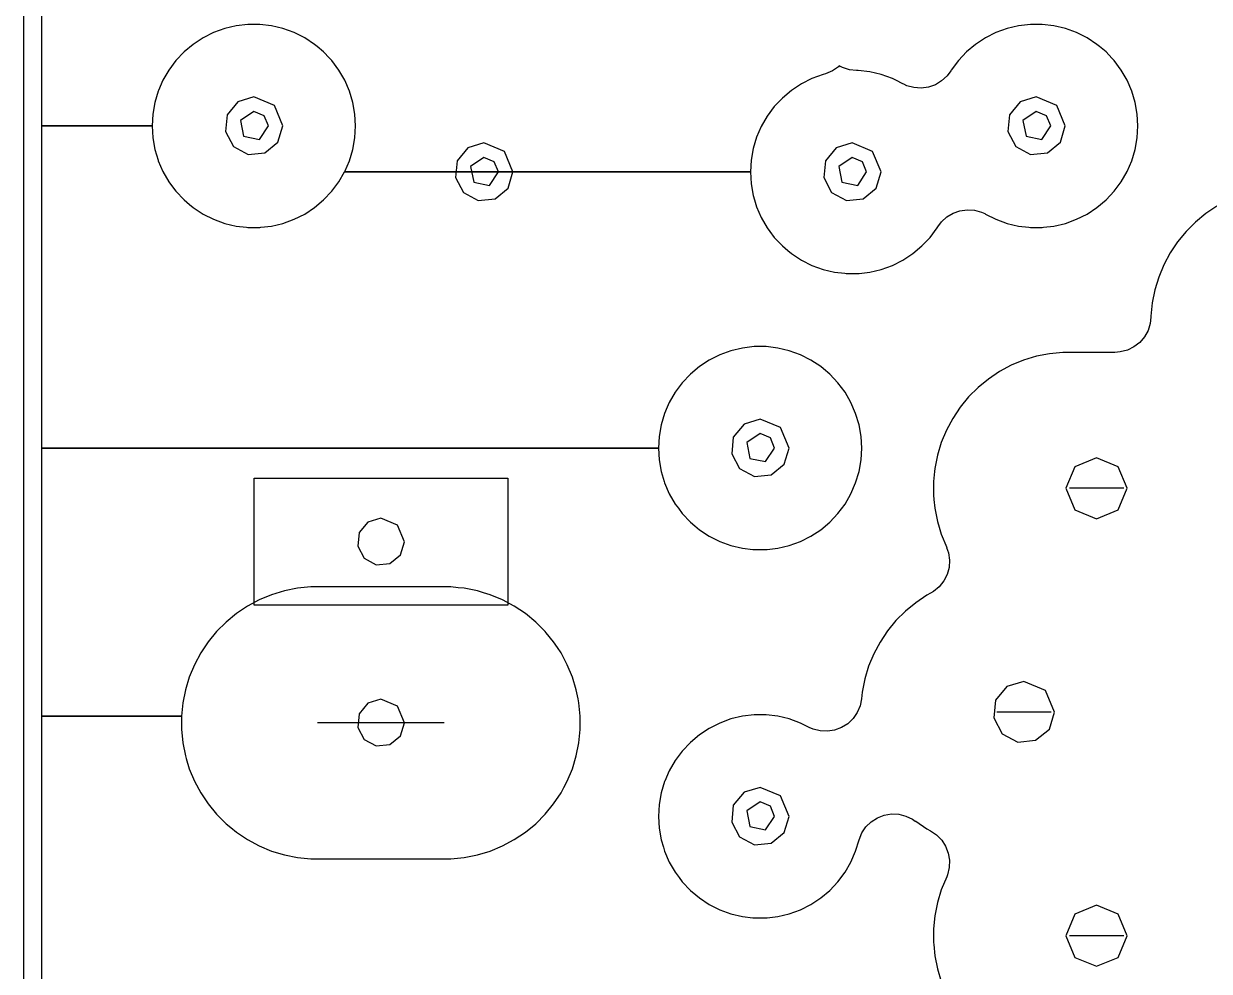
# Model space of a CAD drawing. Extents: x 0 to 215, y -1 to 279.
# Drawn here: x 107.7 to 140.42, y 75.8 to 101.95 of the extents above; entities that cross this region are included whole.
import ezdxf

# ---------------------------------------------------------------- set-up
doc = ezdxf.new("R2010")
doc.units = 0

msp = doc.modelspace()

# ---------------------------------------------------------------- linework, layer by layer
at = {"layer": 'Layer 1'}
for p, q in [((107.7042, 38.166), (107.7042, 128.336)), ((108.2047, 99.126), (108.2047, 111.5874)), ((113.2496, 101.8134), (112.9431, 101.7018)), ((113.5671, 101.8886), (113.2496, 101.8134)), ((113.8911, 101.9265), (113.5671, 101.8886)), ((114.2173, 101.9265), (113.8911, 101.9265)), ((113.8911, 101.9265), (113.8911, 101.9265)), ((114.5413, 101.8886), (114.2173, 101.9265)), ((114.2173, 101.9265), (114.2173, 101.9265)), ((114.8588, 101.8134), (114.5413, 101.8886)), ((115.1653, 101.7018), (114.8588, 101.8134)), ((134.8396, 101.8134), (134.5331, 101.7018)), ((135.1571, 101.8886), (134.8396, 101.8134)), ((135.4811, 101.9265), (135.1571, 101.8886)), ((135.8073, 101.9265), (135.4811, 101.9265)), ((135.4811, 101.9265), (135.4811, 101.9265)), ((136.1313, 101.8886), (135.8073, 101.9265)), ((135.8073, 101.9265), (135.8073, 101.9265)), ((136.4488, 101.8134), (136.1313, 101.8886)), ((136.7553, 101.7018), (136.4488, 101.8134)), ((112.6516, 101.5554), (112.379, 101.3762)), ((112.9431, 101.7018), (112.6516, 101.5554)), ((112.9431, 101.7018), (112.9431, 101.7018)), ((115.4568, 101.5554), (115.1653, 101.7018)), ((115.1653, 101.7018), (115.1653, 101.7018)), ((115.7294, 101.3762), (115.4568, 101.5554)), ((115.4568, 101.5554), (115.4568, 101.5554)), ((134.2416, 101.5554), (133.969, 101.3762)), ((134.5331, 101.7018), (134.2416, 101.5554)), ((134.5331, 101.7018), (134.5331, 101.7018)), ((137.0468, 101.5554), (136.7553, 101.7018)), ((136.7553, 101.7018), (136.7553, 101.7018)), ((137.3194, 101.3762), (137.0468, 101.5554)), ((137.0468, 101.5554), (137.0468, 101.5554)), ((112.1291, 101.1665), (111.9053, 100.9292)), ((112.379, 101.3762), (112.1291, 101.1665)), ((112.1291, 101.1665), (112.1291, 101.1665)), ((112.379, 101.3762), (112.379, 101.3762)), ((115.8028, 101.3146), (115.7294, 101.3762)), ((115.9793, 101.1665), (115.8028, 101.3146)), ((116.1394, 100.9968), (115.9793, 101.1665)), ((115.9793, 101.1665), (115.9793, 101.1665)), ((133.7191, 101.1665), (133.4953, 100.9292)), ((133.969, 101.3762), (133.7191, 101.1665)), ((133.7191, 101.1665), (133.7191, 101.1665)), ((133.969, 101.3762), (133.969, 101.3762)), ((137.3928, 101.3146), (137.3194, 101.3762)), ((137.5693, 101.1665), (137.3928, 101.3146)), ((137.7294, 100.9968), (137.5693, 101.1665)), ((137.5693, 101.1665), (137.5693, 101.1665)), ((111.9053, 100.9292), (111.7105, 100.6675)), ((111.9053, 100.9292), (111.9053, 100.9292)), ((116.2031, 100.9292), (116.1394, 100.9968)), ((116.3979, 100.6675), (116.2031, 100.9292)), ((116.2031, 100.9292), (116.2031, 100.9292)), ((130.2091, 100.7846), (130.1843, 100.7585)), ((130.2941, 100.7375), (130.2091, 100.7846)), ((133.4953, 100.9292), (133.3005, 100.6675)), ((133.4953, 100.9292), (133.4953, 100.9292)), ((137.7931, 100.9292), (137.7294, 100.9968)), ((137.9879, 100.6675), (137.7931, 100.9292)), ((137.7931, 100.9292), (137.7931, 100.9292)), ((111.7104, 100.6675), (111.5473, 100.385)), ((111.7105, 100.6675), (111.7104, 100.6675)), ((116.534, 100.4318), (116.3979, 100.6675)), ((116.3979, 100.6675), (116.3979, 100.6675)), ((129.7596, 100.5434), (129.4531, 100.4318)), ((129.7634, 100.5443), (129.7596, 100.5434)), ((129.764, 100.5444), (129.7634, 100.5443)), ((129.8327, 100.5633), (129.764, 100.5444)), ((130.0184, 100.643), (129.8327, 100.5633)), ((130.1843, 100.7585), (130.0184, 100.643)), ((130.4869, 100.677), (130.2941, 100.7375)), ((130.688, 100.6565), (130.4869, 100.677)), ((130.7273, 100.6565), (130.688, 100.6565)), ((131.0513, 100.6186), (130.7273, 100.6565)), ((130.7273, 100.6565), (130.7273, 100.6565)), ((131.3688, 100.5434), (131.0513, 100.6186)), ((131.6753, 100.4318), (131.3688, 100.5434)), ((133.1827, 100.5044), (133.0338, 100.3676)), ((133.2833, 100.644), (133.1827, 100.5044)), ((133.2845, 100.6432), (133.2833, 100.644)), ((133.3005, 100.6675), (133.2845, 100.6432)), ((138.124, 100.4318), (137.9879, 100.6675)), ((137.9879, 100.6675), (137.9879, 100.6675)), ((111.4271, 100.1062), (111.4181, 100.0854)), ((111.5473, 100.385), (111.4271, 100.1062)), ((111.5473, 100.385), (111.5473, 100.385)), ((111.5473, 100.385), (111.5473, 100.385)), ((116.5611, 100.385), (116.534, 100.4318)), ((116.6903, 100.0855), (116.5611, 100.385)), ((128.889, 100.1062), (128.6391, 99.8965)), ((129.1616, 100.2854), (128.889, 100.1062)), ((128.889, 100.1062), (128.889, 100.1062)), ((129.4531, 100.4318), (129.1616, 100.2854)), ((129.4531, 100.4318), (129.4531, 100.4318)), ((131.7685, 100.385), (131.6753, 100.4318)), ((131.6753, 100.4318), (131.6753, 100.4318)), ((131.9668, 100.2854), (131.7685, 100.385)), ((131.9874, 100.2751), (131.9668, 100.2854)), ((131.9668, 100.2854), (131.9668, 100.2854)), ((132.073, 100.237), (131.9874, 100.2751)), ((132.2678, 100.183), (132.073, 100.237)), ((132.4695, 100.1694), (132.2678, 100.183)), ((132.6698, 100.1966), (132.4695, 100.1694)), ((132.8605, 100.2636), (132.6698, 100.1966)), ((133.0338, 100.3676), (132.8605, 100.2636)), ((138.1511, 100.385), (138.124, 100.4318)), ((138.2803, 100.0855), (138.1511, 100.385)), ((111.4181, 100.0854), (111.3246, 99.7729)), ((113.609744, 99.791175), (113.315096, 99.432146)), ((114.0542, 99.925999), (113.609744, 99.791175)), ((114.619885, 99.691684), (114.0542, 99.925999)), ((114.0542, 99.925999), (114.0542, 99.925999)), ((116.7838, 99.7729), (116.6903, 100.0855)), ((128.6391, 99.8965), (128.4153, 99.6592)), ((128.6391, 99.8965), (128.6391, 99.8965)), ((135.199744, 99.791175), (134.905096, 99.432146)), ((135.6442, 99.925999), (135.199744, 99.791175)), ((136.209885, 99.691684), (135.6442, 99.925999)), ((135.6442, 99.925999), (135.6442, 99.925999)), ((138.3738, 99.7729), (138.2803, 100.0855)), ((111.2679, 99.4517), (111.249, 99.126)), ((111.3246, 99.7729), (111.2679, 99.4517)), ((111.2679, 99.4517), (111.2679, 99.4517)), ((114.0542, 99.525999), (113.684648, 99.279072)), ((114.337043, 99.408842), (114.0542, 99.525999)), ((114.0542, 99.525999), (114.0542, 99.525999)), ((114.8542, 99.125999), (114.619885, 99.691684)), ((116.8405, 99.4517), (116.7838, 99.7729)), ((116.8594, 99.126), (116.8405, 99.4517)), ((128.4153, 99.6592), (128.2205, 99.3975)), ((128.4153, 99.6592), (128.4153, 99.6592)), ((135.6442, 99.525999), (135.274648, 99.279072)), ((135.927043, 99.408842), (135.6442, 99.525999)), ((135.6442, 99.525999), (135.6442, 99.525999)), ((136.4442, 99.125999), (136.209885, 99.691684)), ((138.4305, 99.4517), (138.3738, 99.7729)), ((138.4494, 99.126), (138.4305, 99.4517)), ((108.2047, 90.236), (108.2047, 99.126)), ((108.2047, 99.126), (111.249, 99.126)), ((111.249, 99.126), (108.2047, 99.126)), ((111.249, 99.126), (111.2679, 98.8003)), ((113.315096, 99.432146), (113.269572, 98.969927)), ((113.684648, 99.279072), (113.771357, 98.843156)), ((114.207273, 98.756447), (114.4542, 99.125999)), ((114.4542, 99.125999), (114.337043, 99.408842)), ((114.719375, 98.681543), (114.8542, 99.125999)), ((116.8405, 98.8003), (116.8594, 99.126)), ((128.2204, 99.3975), (128.0573, 99.115)), ((128.2205, 99.3975), (128.2204, 99.3975)), ((134.905096, 99.432146), (134.859572, 98.969927)), ((135.274648, 99.279072), (135.361357, 98.843156)), ((135.797273, 98.756447), (136.0442, 99.125999)), ((136.0442, 99.125999), (135.927043, 99.408842)), ((136.309376, 98.681543), (136.4442, 99.125999)), ((138.4305, 98.8003), (138.4494, 99.126)), ((111.2679, 98.8003), (111.2679, 98.8003)), ((111.2679, 98.8003), (111.3246, 98.4791)), ((113.269572, 98.969927), (113.488514, 98.560314)), ((113.771357, 98.843156), (114.207273, 98.756447)), ((116.7838, 98.4791), (116.8405, 98.8003)), ((127.9281, 98.8154), (127.8346, 98.5029)), ((128.0573, 99.115), (127.9281, 98.8154)), ((134.859572, 98.969927), (135.078515, 98.560314)), ((135.361357, 98.843156), (135.797273, 98.756447)), ((138.3738, 98.4791), (138.4305, 98.8003)), ((111.3246, 98.4791), (111.4136, 98.1817)), ((113.488514, 98.560314), (113.898128, 98.341371)), ((114.360347, 98.386895), (114.719375, 98.681543)), ((116.6903, 98.1665), (116.7838, 98.4791)), ((119.959744, 98.521177), (119.665096, 98.162148)), ((120.4042, 98.656001), (119.959744, 98.521177)), ((120.969885, 98.421686), (120.4042, 98.656001)), ((120.4042, 98.656001), (120.4042, 98.656001)), ((127.8346, 98.5029), (127.7779, 98.1817)), ((130.119744, 98.521177), (129.825096, 98.162148)), ((130.5642, 98.656001), (130.119744, 98.521177)), ((131.129885, 98.421686), (130.5642, 98.656001)), ((130.5642, 98.656001), (130.5642, 98.656001)), ((135.078515, 98.560314), (135.488128, 98.341371)), ((135.950347, 98.386895), (136.309376, 98.681543)), ((138.2803, 98.1665), (138.3738, 98.4791)), ((111.4136, 98.1817), (111.4181, 98.1665)), ((111.4181, 98.1665), (111.5473, 97.867)), ((113.898128, 98.341371), (114.360347, 98.386895)), ((116.5611, 97.867), (116.6903, 98.1665)), ((119.665096, 98.162148), (119.619572, 97.699929)), ((120.4042, 98.256001), (120.034648, 98.009074)), ((120.687043, 98.138844), (120.4042, 98.256001)), ((120.4042, 98.256001), (120.4042, 98.256001)), ((121.2042, 97.856001), (120.969885, 98.421686)), ((127.7779, 98.1817), (127.759, 97.856)), ((127.7779, 98.1817), (127.7779, 98.1817)), ((129.825096, 98.162148), (129.779572, 97.699929)), ((130.5642, 98.256001), (130.194648, 98.009074)), ((130.847043, 98.138844), (130.5642, 98.256001)), ((130.5642, 98.256001), (130.5642, 98.256001)), ((131.3642, 97.856001), (131.129885, 98.421686)), ((135.488128, 98.341371), (135.950347, 98.386895)), ((138.1511, 97.867), (138.2803, 98.1665)), ((111.5473, 97.867), (111.5473, 97.867)), ((111.5473, 97.867), (111.5473, 97.867)), ((111.5473, 97.867), (111.7104, 97.5845)), ((116.3979, 97.5845), (116.5547, 97.856)), ((116.5547, 97.856), (116.5611, 97.867)), ((116.5547, 97.856), (127.759, 97.856)), ((127.759, 97.856), (116.5547, 97.856)), ((120.034648, 98.009074), (120.121357, 97.573158)), ((120.557273, 97.486449), (120.8042, 97.856001)), ((120.8042, 97.856001), (120.687043, 98.138844)), ((121.069376, 97.411545), (121.2042, 97.856001)), ((127.759, 97.856), (127.7779, 97.5303)), ((130.194648, 98.009074), (130.281357, 97.573158)), ((130.717273, 97.486449), (130.9642, 97.856001)), ((130.9642, 97.856001), (130.847043, 98.138844)), ((131.229376, 97.411545), (131.3642, 97.856001)), ((137.9879, 97.5845), (138.1511, 97.867)), ((111.7104, 97.5845), (111.7105, 97.5845)), ((111.7105, 97.5845), (111.7586, 97.5198)), ((111.7586, 97.5198), (111.9053, 97.3228)), ((116.2031, 97.3228), (116.3979, 97.5845)), ((119.619572, 97.699929), (119.838515, 97.290316)), ((120.121357, 97.573158), (120.557273, 97.486449)), ((127.7779, 97.5303), (127.7779, 97.5303)), ((127.7779, 97.5303), (127.8346, 97.2091)), ((129.779572, 97.699929), (129.998515, 97.290316)), ((130.281357, 97.573158), (130.717273, 97.486449)), ((137.7931, 97.3228), (137.9879, 97.5845)), ((111.9053, 97.3228), (111.9053, 97.3228)), ((111.9053, 97.3228), (111.9053, 97.3228)), ((111.9053, 97.3228), (112.1291, 97.0855)), ((115.9793, 97.0855), (116.2031, 97.3228)), ((119.838515, 97.290316), (120.248128, 97.071373)), ((120.710347, 97.116897), (121.069376, 97.411545)), ((127.8346, 97.2091), (127.8716, 97.0855)), ((129.998515, 97.290316), (130.408128, 97.071373)), ((130.870347, 97.116897), (131.229376, 97.411545)), ((137.5693, 97.0855), (137.7931, 97.3228)), ((112.1291, 97.0855), (112.1291, 97.0855)), ((112.1291, 97.0855), (112.2812, 96.958)), ((112.2812, 96.958), (112.379, 96.8758)), ((112.379, 96.8758), (112.6516, 96.6966)), ((115.4568, 96.6966), (115.7294, 96.8758)), ((115.7294, 96.8758), (115.9793, 97.0855)), ((120.248128, 97.071373), (120.710347, 97.116897)), ((127.8716, 97.0855), (127.9281, 96.8965)), ((127.9281, 96.8965), (128.0573, 96.597)), ((130.408128, 97.071373), (130.870347, 97.116897)), ((137.0468, 96.6966), (137.3194, 96.8758)), ((137.3194, 96.8758), (137.5693, 97.0855)), ((140.6291, 96.9128), (140.3227, 96.7081)), ((112.6516, 96.6966), (112.9431, 96.5502)), ((112.9431, 96.5502), (113.2496, 96.4386)), ((114.8588, 96.4386), (115.1653, 96.5502)), ((115.1653, 96.5502), (115.4568, 96.6966)), ((128.0573, 96.597), (128.0573, 96.597)), ((128.0573, 96.597), (128.0573, 96.597)), ((128.0573, 96.597), (128.2204, 96.3145)), ((133.0257, 96.4776), (133.1745, 96.6144)), ((133.1745, 96.6144), (133.3479, 96.7184)), ((133.3479, 96.7184), (133.5386, 96.7854)), ((133.5386, 96.7854), (133.7389, 96.8126)), ((133.7389, 96.8126), (133.9405, 96.799)), ((133.9405, 96.799), (134.1353, 96.745)), ((134.1353, 96.745), (134.221, 96.7069)), ((134.221, 96.7069), (134.2416, 96.6966)), ((134.2416, 96.6966), (134.2416, 96.6966)), ((134.2416, 96.6966), (134.5331, 96.5502)), ((134.5331, 96.5502), (134.8396, 96.4386)), ((136.4488, 96.4386), (136.7553, 96.5502)), ((136.7553, 96.5502), (137.0468, 96.6966)), ((140.3227, 96.7081), (140.0379, 96.4743)), ((140.3227, 96.7081), (140.3227, 96.7081)), ((113.2496, 96.4386), (113.5671, 96.3634)), ((113.5671, 96.3634), (113.8532, 96.3299)), ((113.8532, 96.3299), (113.8911, 96.3255)), ((113.8911, 96.3255), (113.8911, 96.3255)), ((113.8911, 96.3255), (114.2173, 96.3255)), ((114.2173, 96.3255), (114.2512, 96.3295)), ((114.2512, 96.3295), (114.5413, 96.3634)), ((114.5413, 96.3634), (114.8588, 96.4386)), ((128.2204, 96.3145), (128.2205, 96.3145)), ((128.2205, 96.3145), (128.2955, 96.2137)), ((128.2955, 96.2137), (128.4153, 96.0528)), ((132.7131, 96.0528), (132.9079, 96.3145)), ((132.9079, 96.3145), (132.908, 96.3145)), ((132.908, 96.3145), (132.9239, 96.3388)), ((132.9239, 96.3388), (132.9251, 96.338)), ((132.9251, 96.338), (133.0257, 96.4776)), ((134.8396, 96.4386), (135.1571, 96.3634)), ((135.1571, 96.3634), (135.4432, 96.3299)), ((135.4432, 96.3299), (135.4811, 96.3255)), ((135.4811, 96.3255), (135.4811, 96.3255)), ((135.4811, 96.3255), (135.8073, 96.3255)), ((135.8073, 96.3255), (135.8412, 96.3295)), ((135.8412, 96.3295), (136.1313, 96.3634)), ((136.1313, 96.3634), (136.4488, 96.4386)), ((139.7773, 96.2137), (139.5435, 95.9289)), ((140.0379, 96.4743), (139.7773, 96.2137)), ((128.4153, 96.0528), (128.4153, 96.0528)), ((128.4153, 96.0528), (128.4153, 96.0528)), ((128.4153, 96.0528), (128.6391, 95.8155)), ((132.4893, 95.8155), (132.7131, 96.0528)), ((139.5435, 95.9289), (139.3388, 95.6225)), ((139.5435, 95.9289), (139.5435, 95.9289)), ((128.6391, 95.8155), (128.6391, 95.8155)), ((128.6391, 95.8155), (128.7912, 95.688)), ((128.7912, 95.688), (128.889, 95.6058)), ((128.889, 95.6058), (129.1616, 95.4266)), ((131.9668, 95.4266), (132.2394, 95.6058)), ((132.2394, 95.6058), (132.4893, 95.8155)), ((139.3388, 95.6225), (139.1651, 95.2975)), ((129.1616, 95.4266), (129.4531, 95.2802)), ((129.4531, 95.2802), (129.7596, 95.1686)), ((131.3688, 95.1686), (131.6753, 95.2802)), ((131.6753, 95.2802), (131.9668, 95.4266)), ((139.1651, 95.2975), (139.0241, 94.957)), ((139.1651, 95.2975), (139.1651, 95.2975)), ((129.7596, 95.1686), (130.0771, 95.0934)), ((130.0771, 95.0934), (130.3632, 95.0599)), ((130.3632, 95.0599), (130.4011, 95.0555)), ((130.4011, 95.0555), (130.4011, 95.0555)), ((130.4011, 95.0555), (130.7273, 95.0555)), ((130.7273, 95.0555), (130.7612, 95.0595)), ((130.7612, 95.0595), (131.0513, 95.0934)), ((131.0513, 95.0934), (131.3688, 95.1686)), ((139.0241, 94.957), (138.9171, 94.6044)), ((139.0241, 94.957), (139.0241, 94.957)), ((138.9171, 94.6044), (138.8452, 94.243)), ((138.9171, 94.6044), (138.9171, 94.6044)), ((138.8452, 94.243), (138.8091, 93.8762)), ((138.7886, 93.6761), (138.7281, 93.4832)), ((138.8065, 93.8518), (138.7886, 93.6761)), ((138.8079, 93.8517), (138.8065, 93.8518)), ((138.8091, 93.8762), (138.8079, 93.8517)), ((138.63, 93.3065), (138.4984, 93.1531)), ((138.7281, 93.4832), (138.63, 93.3065)), ((127.2196, 92.9234), (126.9131, 92.8118)), ((127.5371, 92.9986), (127.2196, 92.9234)), ((127.8611, 93.0365), (127.5371, 92.9986)), ((128.1873, 93.0365), (127.8611, 93.0365)), ((127.8611, 93.0365), (127.8611, 93.0365)), ((128.5113, 92.9986), (128.1873, 93.0365)), ((128.1873, 93.0365), (128.1873, 93.0365)), ((128.8288, 92.9234), (128.5113, 92.9986)), ((129.1353, 92.8118), (128.8288, 92.9234)), ((138.1571, 92.9404), (137.9614, 92.8897)), ((138.3385, 93.0294), (138.1571, 92.9404)), ((138.4984, 93.1531), (138.3385, 93.0294)), ((126.6216, 92.6654), (126.349, 92.4862)), ((126.9131, 92.8118), (126.6216, 92.6654)), ((126.9131, 92.8118), (126.9131, 92.8118)), ((129.4268, 92.6654), (129.1353, 92.8118)), ((129.1353, 92.8118), (129.1353, 92.8118)), ((129.6994, 92.4862), (129.4268, 92.6654)), ((129.4268, 92.6654), (129.4268, 92.6654)), ((135.2946, 92.6632), (134.9541, 92.5222)), ((135.6472, 92.7702), (135.2946, 92.6632)), ((135.2946, 92.6632), (135.2946, 92.6632)), ((136.0086, 92.8421), (135.6472, 92.7702)), ((135.6472, 92.7702), (135.6472, 92.7702)), ((135.6472, 92.7702), (135.6472, 92.7702)), ((135.6472, 92.7702), (135.6472, 92.7702)), ((135.6472, 92.7702), (135.6472, 92.7702)), ((136.192, 92.8601), (136.0086, 92.8421)), ((136.3753, 92.8782), (136.192, 92.8601)), ((137.8101, 92.8782), (136.3753, 92.8782)), ((137.9614, 92.8897), (137.8101, 92.8782)), ((126.0991, 92.2765), (125.8753, 92.0392)), ((126.349, 92.4862), (126.0991, 92.2765)), ((126.0991, 92.2765), (126.0991, 92.2765)), ((126.349, 92.4862), (126.349, 92.4862)), ((129.7728, 92.4246), (129.6994, 92.4862)), ((129.9493, 92.2765), (129.7728, 92.4246)), ((130.1731, 92.0392), (129.9493, 92.2765)), ((129.9493, 92.2765), (129.9493, 92.2765)), ((134.6291, 92.3485), (134.3227, 92.1438)), ((134.9541, 92.5222), (134.6291, 92.3485)), ((134.9541, 92.5222), (134.9541, 92.5222)), ((125.8753, 92.0392), (125.6805, 91.7775)), ((125.8753, 92.0392), (125.8753, 92.0392)), ((130.3679, 91.7775), (130.1731, 92.0392)), ((130.1731, 92.0392), (130.1731, 92.0392)), ((134.3227, 92.1438), (134.0379, 91.91)), ((134.3227, 92.1438), (134.3227, 92.1438)), ((125.6804, 91.7775), (125.5173, 91.495)), ((125.6805, 91.7775), (125.6804, 91.7775)), ((130.5311, 91.495), (130.3679, 91.7775)), ((133.7773, 91.6494), (133.5435, 91.3646)), ((134.0379, 91.91), (133.7773, 91.6494)), ((125.4611, 91.3646), (125.3881, 91.1954)), ((125.5173, 91.495), (125.4611, 91.3646)), ((125.5173, 91.495), (125.5173, 91.495)), ((125.5173, 91.495), (125.5173, 91.495)), ((130.6603, 91.1955), (130.5311, 91.495)), ((133.5435, 91.3646), (133.3388, 91.0582)), ((133.5435, 91.3646), (133.5435, 91.3646)), ((125.3881, 91.1954), (125.2946, 90.8829)), ((128.024199, 91.036), (127.579743, 90.901176)), ((128.589884, 90.801685), (128.024199, 91.036)), ((128.024199, 91.036), (128.024199, 91.036)), ((130.7538, 90.8829), (130.6603, 91.1955)), ((133.3388, 91.0582), (133.1651, 90.7332)), ((125.2946, 90.8829), (125.2379, 90.5617)), ((127.579743, 90.901176), (127.285095, 90.542147)), ((128.024199, 90.636), (127.654647, 90.389073)), ((128.307042, 90.518843), (128.024199, 90.636)), ((128.024199, 90.636), (128.024199, 90.636)), ((128.824199, 90.236), (128.589884, 90.801685)), ((130.8105, 90.5617), (130.7538, 90.8829)), ((133.1651, 90.7332), (133.0241, 90.3927)), ((133.1651, 90.7332), (133.1651, 90.7332)), ((125.2379, 90.5617), (125.219, 90.236)), ((125.2379, 90.5617), (125.2379, 90.5617)), ((127.285095, 90.542147), (127.239571, 90.079928)), ((127.654647, 90.389073), (127.741356, 89.953157)), ((128.424199, 90.236), (128.307042, 90.518843)), ((130.8294, 90.236), (130.8105, 90.5617)), ((133.0241, 90.3927), (132.9171, 90.0401)), ((133.0241, 90.3927), (133.0241, 90.3927)), ((108.2047, 82.8403), (108.2047, 90.236)), ((108.2047, 90.236), (125.219, 90.236)), ((125.219, 90.236), (108.2047, 90.236)), ((125.219, 90.236), (125.2379, 89.9103)), ((127.239571, 90.079928), (127.458514, 89.670315)), ((128.177272, 89.866448), (128.424199, 90.236)), ((128.689375, 89.791544), (128.824199, 90.236)), ((130.8105, 89.9103), (130.8294, 90.236)), ((132.9171, 90.0401), (132.8452, 89.6787)), ((132.9171, 90.0401), (132.9171, 90.0401)), ((137.309599, 89.972701), (136.712094, 89.725206)), ((137.907104, 89.725206), (137.309599, 89.972701)), ((137.309599, 89.972701), (137.309599, 89.972701)), ((125.2379, 89.9103), (125.2379, 89.9103)), ((125.2379, 89.9103), (125.2946, 89.5891)), ((127.458514, 89.670315), (127.868127, 89.451372)), ((127.741356, 89.953157), (128.177272, 89.866448)), ((128.330346, 89.496896), (128.689375, 89.791544)), ((130.7538, 89.5891), (130.8105, 89.9103)), ((132.8452, 89.6787), (132.8364, 89.5891)), ((136.712094, 89.725206), (136.464599, 89.127701)), ((138.154599, 89.127701), (137.907104, 89.725206)), ((114.0592, 89.406), (121.0592, 89.406)), ((114.0592, 85.906), (114.0592, 89.406)), ((121.0592, 89.406), (121.0592, 85.906)), ((125.2946, 89.5891), (125.3775, 89.3119)), ((125.3775, 89.3119), (125.3881, 89.2765)), ((127.868127, 89.451372), (128.330346, 89.496896)), ((130.6603, 89.2765), (130.7538, 89.5891)), ((132.8364, 89.5891), (132.8091, 89.3119)), ((132.8091, 89.3119), (132.8091, 88.9435)), ((125.3881, 89.2765), (125.5173, 88.977)), ((130.5311, 88.977), (130.6603, 89.2765)), ((136.464599, 89.127701), (136.712094, 88.530196)), ((138.0596, 89.1277), (136.5596, 89.1277)), ((137.907104, 88.530196), (138.154599, 89.127701)), ((125.5173, 88.977), (125.5173, 88.977)), ((125.5173, 88.977), (125.5173, 88.977)), ((125.5173, 88.977), (125.6804, 88.6945)), ((125.6804, 88.6945), (125.6805, 88.6945)), ((125.6805, 88.6945), (125.7681, 88.5767)), ((130.1731, 88.4328), (130.3679, 88.6945)), ((130.3679, 88.6945), (130.5311, 88.977)), ((132.8091, 88.9435), (132.8214, 88.8181)), ((132.8214, 88.8181), (132.8452, 88.5767)), ((125.7681, 88.5767), (125.8753, 88.4328)), ((125.8753, 88.4328), (125.8753, 88.4328)), ((125.8753, 88.4328), (125.8753, 88.4328)), ((125.8753, 88.4328), (126.0991, 88.1955)), ((129.9493, 88.1955), (130.1731, 88.4328)), ((132.8452, 88.5767), (132.9171, 88.2153)), ((136.712094, 88.530196), (137.309599, 88.282701)), ((137.309599, 88.282701), (137.907104, 88.530196)), ((117.198079, 88.196453), (116.958678, 87.904742)), ((117.5592, 88.305998), (117.198079, 88.196453)), ((118.018819, 88.115617), (117.5592, 88.305998)), ((117.5592, 88.305998), (117.5592, 88.305998)), ((118.2092, 87.655998), (118.018819, 88.115617)), ((126.0991, 88.1955), (126.0991, 88.1955)), ((126.0991, 88.1955), (126.2225, 88.092)), ((126.2225, 88.092), (126.349, 87.9858)), ((129.6994, 87.9858), (129.9493, 88.1955)), ((132.9171, 88.2153), (132.9171, 88.2153)), ((132.9171, 88.2153), (132.9171, 88.2153)), ((132.9171, 88.2153), (132.9658, 88.0548)), ((132.9658, 88.0548), (133.0241, 87.8627)), ((116.958678, 87.904742), (116.92169, 87.529189)), ((126.349, 87.9858), (126.6216, 87.8066)), ((126.6216, 87.8066), (126.9131, 87.6602)), ((129.1353, 87.6602), (129.4268, 87.8066)), ((129.4268, 87.8066), (129.6994, 87.9858)), ((133.0241, 87.8627), (133.0241, 87.8627)), ((133.0241, 87.8627), (133.1745, 87.4996)), ((116.92169, 87.529189), (117.099581, 87.196379)), ((118.099655, 87.294877), (118.2092, 87.655998)), ((126.9131, 87.6602), (127.2196, 87.5486)), ((127.2196, 87.5486), (127.5371, 87.4734)), ((127.5371, 87.4734), (127.8232, 87.4399)), ((127.8232, 87.4399), (127.8611, 87.4355)), ((127.8611, 87.4355), (127.8611, 87.4355)), ((127.8611, 87.4355), (128.1873, 87.4355)), ((128.1873, 87.4355), (128.2212, 87.4395)), ((128.2212, 87.4395), (128.5113, 87.4734)), ((128.5113, 87.4734), (128.8288, 87.5486)), ((128.8288, 87.5486), (129.1353, 87.6602)), ((133.1745, 87.4996), (133.1716, 87.4984)), ((133.1716, 87.4984), (133.2246, 87.3485)), ((133.2246, 87.3485), (133.2524, 87.1483)), ((117.099581, 87.196379), (117.432391, 87.018488)), ((117.432391, 87.018488), (117.807944, 87.055476)), ((117.807944, 87.055476), (118.099655, 87.294877)), ((133.2524, 87.1483), (133.2393, 86.9466)), ((133.1858, 86.7516), (133.0942, 86.5715)), ((133.2393, 86.9466), (133.1858, 86.7516)), ((115.2582, 86.3704), (114.8968, 86.2985)), ((115.4416, 86.3884), (115.2582, 86.3704)), ((115.6249, 86.4065), (115.4416, 86.3884)), ((119.4934, 86.4065), (115.6249, 86.4065)), ((119.6935, 86.3868), (119.4934, 86.4065)), ((119.8602, 86.3704), (119.6935, 86.3868)), ((120.2216, 86.2985), (119.8602, 86.3704)), ((132.9682, 86.4134), (132.813, 86.2839)), ((133.0942, 86.5715), (132.9682, 86.4134)), ((114.2037, 86.0505), (113.8787, 85.8768)), ((114.5442, 86.1915), (114.2037, 86.0505)), ((114.2037, 86.0505), (114.2037, 86.0505)), ((114.8968, 86.2985), (114.5442, 86.1915)), ((114.5442, 86.1915), (114.5442, 86.1915)), ((114.8968, 86.2985), (114.8968, 86.2985)), ((114.8968, 86.2985), (114.8968, 86.2985)), ((114.8968, 86.2985), (114.8968, 86.2985)), ((114.8968, 86.2985), (114.8968, 86.2985)), ((120.3876, 86.2481), (120.2216, 86.2985)), ((120.2216, 86.2985), (120.2216, 86.2985)), ((120.2216, 86.2985), (120.2216, 86.2985)), ((120.5742, 86.1915), (120.3876, 86.2481)), ((120.9147, 86.0505), (120.5742, 86.1915)), ((121.2397, 85.8768), (120.9147, 86.0505)), ((120.9147, 86.0505), (120.9147, 86.0505)), ((132.6237, 86.1768), (132.3173, 85.9721)), ((132.725, 86.2309), (132.6237, 86.1768)), ((132.813, 86.2839), (132.725, 86.2309)), ((113.8787, 85.8768), (113.5723, 85.6721)), ((121.0592, 85.906), (114.0592, 85.906)), ((121.5461, 85.6721), (121.2397, 85.8768)), ((121.2397, 85.8768), (121.2397, 85.8768)), ((121.2397, 85.8768), (121.2397, 85.8768)), ((121.2397, 85.8768), (121.2397, 85.8768)), ((132.0325, 85.7383), (131.7719, 85.4777)), ((132.3173, 85.9721), (132.0325, 85.7383)), ((132.3173, 85.9721), (132.3173, 85.9721)), ((113.2875, 85.4383), (113.0269, 85.1777)), ((113.5723, 85.6721), (113.2875, 85.4383)), ((113.5723, 85.6721), (113.5723, 85.6721)), ((121.8309, 85.4383), (121.5461, 85.6721)), ((121.5461, 85.6721), (121.5461, 85.6721)), ((122.0915, 85.1777), (121.8309, 85.4383)), ((131.7719, 85.4777), (131.5381, 85.1929)), ((113.0269, 85.1777), (112.7931, 84.8929)), ((122.1249, 85.137), (122.0915, 85.1777)), ((122.3253, 84.8929), (122.1249, 85.137)), ((131.5381, 85.1929), (131.3334, 84.8865)), ((131.5381, 85.1929), (131.5381, 85.1929)), ((112.7931, 84.8929), (112.5884, 84.5865)), ((112.7931, 84.8929), (112.7931, 84.8929)), ((122.4307, 84.7351), (122.3253, 84.8929)), ((122.53, 84.5865), (122.4307, 84.7351)), ((131.3334, 84.8865), (131.1597, 84.5615)), ((112.5884, 84.5865), (112.4147, 84.2615)), ((122.7037, 84.2615), (122.53, 84.5865)), ((131.1597, 84.5615), (131.0187, 84.221)), ((131.1597, 84.5615), (131.1597, 84.5615)), ((112.4147, 84.2615), (112.2737, 83.921)), ((112.4147, 84.2615), (112.4147, 84.2615)), ((122.8447, 83.921), (122.7037, 84.2615)), ((122.7037, 84.2615), (122.7037, 84.2615)), ((122.7037, 84.2615), (122.7037, 84.2615)), ((131.0187, 84.221), (130.9117, 83.8684)), ((131.0187, 84.221), (131.0187, 84.221)), ((112.2737, 83.921), (112.1667, 83.5684)), ((112.2737, 83.921), (112.2737, 83.921)), ((122.9517, 83.5684), (122.8447, 83.921)), ((130.9117, 83.8684), (130.8398, 83.507)), ((130.9117, 83.8684), (130.9117, 83.8684)), ((135.3042, 83.801001), (134.834743, 83.658593)), ((135.901705, 83.553506), (135.3042, 83.801001)), ((135.3042, 83.801001), (135.3042, 83.801001)), ((112.1667, 83.5684), (112.0948, 83.207)), ((112.1667, 83.5684), (112.1667, 83.5684)), ((123.0009, 83.3208), (122.9517, 83.5684)), ((122.9517, 83.5684), (122.9517, 83.5684)), ((122.9517, 83.5684), (122.9517, 83.5684)), ((130.8398, 83.507), (130.8218, 83.3241)), ((130.8398, 83.507), (130.8398, 83.507)), ((134.834743, 83.658593), (134.523522, 83.279369)), ((136.1492, 82.956001), (135.901705, 83.553506)), ((112.0948, 83.207), (112.0768, 83.0236)), ((117.198079, 83.196453), (116.958678, 82.904742)), ((117.5592, 83.305998), (117.198079, 83.196453)), ((118.018819, 83.115617), (117.5592, 83.305998)), ((117.5592, 83.305998), (117.5592, 83.305998)), ((118.2092, 82.655998), (118.018819, 83.115617)), ((123.0236, 83.207), (123.0009, 83.3208)), ((123.0597, 82.8403), (123.0236, 83.207)), ((130.7817, 83.126), (130.7026, 82.94)), ((130.8218, 83.3241), (130.7817, 83.126)), ((134.523522, 83.279369), (134.475436, 82.79115)), ((108.2047, 69.1673), (108.2047, 82.8403)), ((108.2047, 82.8403), (112.0587, 82.8403)), ((112.0587, 82.8403), (108.2047, 82.8403)), ((112.0768, 83.0236), (112.0587, 82.8403)), ((112.0587, 82.8403), (112.0587, 82.4718)), ((116.958678, 82.904742), (116.92169, 82.529189)), ((123.0597, 82.4718), (123.0597, 82.8403)), ((127.5371, 82.8386), (127.2196, 82.7634)), ((127.8611, 82.8765), (127.5371, 82.8386)), ((128.1873, 82.8765), (127.8611, 82.8765)), ((127.8611, 82.8765), (127.8611, 82.8765)), ((128.5113, 82.8386), (128.1873, 82.8765)), ((128.1873, 82.8765), (128.1873, 82.8765)), ((128.8288, 82.7634), (128.5113, 82.8386)), ((130.5877, 82.7737), (130.4416, 82.634)), ((130.7026, 82.94), (130.5877, 82.7737)), ((134.475436, 82.79115), (134.706695, 82.358496)), ((136.0542, 82.956), (134.5542, 82.956)), ((136.006792, 82.486544), (136.1492, 82.956001)), ((112.0587, 82.4718), (112.0666, 82.3914)), ((119.3092, 82.656), (115.8092, 82.656)), ((116.92169, 82.529189), (117.099581, 82.196379)), ((118.099655, 82.294877), (118.2092, 82.655998)), ((123.0236, 82.105), (123.0597, 82.4718)), ((126.6216, 82.5054), (126.349, 82.3262)), ((126.9131, 82.6518), (126.6216, 82.5054)), ((127.2196, 82.7634), (126.9131, 82.6518)), ((126.9131, 82.6518), (126.9131, 82.6518)), ((129.1353, 82.6518), (128.8288, 82.7634)), ((129.3793, 82.5293), (129.1353, 82.6518)), ((129.1353, 82.6518), (129.1353, 82.6518)), ((129.4836, 82.4841), (129.3793, 82.5293)), ((129.6795, 82.4341), (129.4836, 82.4841)), ((130.0811, 82.4557), (129.8814, 82.4245)), ((130.2704, 82.5265), (130.0811, 82.4557)), ((130.4416, 82.634), (130.2704, 82.5265)), ((135.627568, 82.175323), (136.006792, 82.486544)), ((112.0666, 82.3914), (112.0948, 82.105)), ((117.099581, 82.196379), (117.432391, 82.018488)), ((117.807944, 82.055476), (118.099655, 82.294877)), ((126.0991, 82.1165), (125.8753, 81.8792)), ((126.349, 82.3262), (126.0991, 82.1165)), ((126.0991, 82.1165), (126.0991, 82.1165)), ((126.349, 82.3262), (126.349, 82.3262)), ((129.8814, 82.4245), (129.6795, 82.4341)), ((134.706695, 82.358496), (135.139349, 82.127237)), ((135.139349, 82.127237), (135.627568, 82.175323)), ((112.0948, 82.105), (112.1667, 81.7436)), ((117.432391, 82.018488), (117.807944, 82.055476)), ((122.9517, 81.7436), (123.0236, 82.105)), ((125.8753, 81.8792), (125.6805, 81.6175)), ((125.8753, 81.8792), (125.8753, 81.8792)), ((112.1667, 81.7436), (112.1667, 81.7436)), ((112.1667, 81.7436), (112.1667, 81.7436)), ((112.1667, 81.7436), (112.1868, 81.6774)), ((112.1868, 81.6774), (112.2737, 81.391)), ((122.8447, 81.391), (122.9517, 81.7436)), ((125.6804, 81.6175), (125.5173, 81.335)), ((125.6805, 81.6175), (125.6804, 81.6175)), ((112.2737, 81.391), (112.2737, 81.391)), ((112.2737, 81.391), (112.4147, 81.0505)), ((122.7037, 81.0505), (122.8447, 81.391)), ((125.5173, 81.335), (125.3946, 81.0505)), ((125.5173, 81.335), (125.5173, 81.335)), ((125.5173, 81.335), (125.5173, 81.335)), ((112.4147, 81.0505), (112.4147, 81.0505)), ((112.4147, 81.0505), (112.5884, 80.7255)), ((122.53, 80.7255), (122.6093, 80.8739)), ((122.6093, 80.8739), (122.7037, 81.0505)), ((122.7037, 81.0505), (122.7037, 81.0505)), ((122.7037, 81.0505), (122.7037, 81.0505)), ((125.3881, 81.0354), (125.2946, 80.7229)), ((125.3946, 81.0505), (125.3881, 81.0354)), ((128.024199, 80.876), (127.579743, 80.741176)), ((128.589884, 80.641685), (128.024199, 80.876)), ((128.024199, 80.876), (128.024199, 80.876)), ((112.5884, 80.7255), (112.6611, 80.6167)), ((112.6611, 80.6167), (112.7931, 80.4191)), ((122.3253, 80.4191), (122.53, 80.7255)), ((125.2946, 80.7229), (125.2379, 80.4017)), ((127.579743, 80.741176), (127.285095, 80.382147)), ((128.824199, 80.076), (128.589884, 80.641685)), ((112.7931, 80.4191), (112.7931, 80.4191)), ((112.7931, 80.4191), (113.0269, 80.1343)), ((122.0915, 80.1343), (122.3253, 80.4191)), ((125.2379, 80.4017), (125.219, 80.076)), ((125.2379, 80.4017), (125.2379, 80.4017)), ((127.285095, 80.382147), (127.239571, 79.919928)), ((128.024199, 80.476), (127.654647, 80.229073)), ((127.654647, 80.229073), (127.741356, 79.793157)), ((128.307042, 80.358843), (128.024199, 80.476)), ((128.024199, 80.476), (128.024199, 80.476)), ((128.424199, 80.076), (128.307042, 80.358843)), ((113.0269, 80.1343), (113.2875, 79.8737)), ((113.2875, 79.8737), (113.4163, 79.768)), ((121.5461, 79.6399), (121.8309, 79.8737)), ((121.8309, 79.8737), (122.0915, 80.1343)), ((125.219, 80.076), (125.2379, 79.7503)), ((127.239571, 79.919928), (127.458514, 79.510315)), ((128.177272, 79.706448), (128.424199, 80.076)), ((128.689375, 79.631544), (128.824199, 80.076)), ((130.9452, 79.786), (131.0899, 79.9272)), ((131.0899, 79.9272), (131.26, 80.0364)), ((131.26, 80.0364), (131.4486, 80.1091)), ((131.4486, 80.1091), (131.648, 80.1423)), ((131.648, 80.1423), (131.85, 80.1347)), ((131.85, 80.1347), (132.0463, 80.0866)), ((132.0463, 80.0866), (132.2289, 80)), ((132.2289, 80), (132.3068, 79.9478)), ((132.3068, 79.9478), (132.3173, 79.9399)), ((132.3173, 79.9399), (132.3173, 79.9399)), ((132.3173, 79.9399), (132.6237, 79.7352)), ((113.4163, 79.768), (113.5723, 79.6399)), ((113.5723, 79.6399), (113.8787, 79.4352)), ((121.2397, 79.4352), (121.5461, 79.6399)), ((125.2379, 79.7503), (125.2379, 79.7503)), ((125.2379, 79.7503), (125.2946, 79.4291)), ((127.458514, 79.510315), (127.868127, 79.291372)), ((127.741356, 79.793157), (128.177272, 79.706448)), ((128.330346, 79.336896), (128.689375, 79.631544)), ((130.7547, 79.4319), (130.8319, 79.6186)), ((130.8319, 79.6186), (130.9452, 79.786)), ((132.6237, 79.7352), (132.6237, 79.7352)), ((132.6237, 79.7352), (132.6237, 79.7352)), ((132.6237, 79.7352), (132.725, 79.6811)), ((132.725, 79.6811), (132.8927, 79.5683)), ((132.8927, 79.5683), (133.0342, 79.424)), ((113.8787, 79.4352), (113.8787, 79.4352)), ((113.8787, 79.4352), (113.8787, 79.4352)), ((113.8787, 79.4352), (114.2037, 79.2615)), ((114.2037, 79.2615), (114.2037, 79.2615)), ((114.2037, 79.2615), (114.2037, 79.2615)), ((114.2037, 79.2615), (114.5442, 79.1205)), ((120.5742, 79.1205), (120.9147, 79.2615)), ((120.9147, 79.2615), (121.2397, 79.4352)), ((120.9147, 79.2615), (120.9147, 79.2615)), ((120.9147, 79.2615), (120.9147, 79.2615)), ((121.2397, 79.4352), (121.2397, 79.4352)), ((121.2397, 79.4352), (121.2397, 79.4352)), ((125.2946, 79.4291), (125.3548, 79.228)), ((125.3548, 79.228), (125.3881, 79.1165)), ((127.868127, 79.291372), (128.330346, 79.336896)), ((130.6603, 79.1165), (130.7538, 79.4291)), ((130.7538, 79.4291), (130.7547, 79.4319)), ((130.7538, 79.4291), (130.7538, 79.4291)), ((133.0342, 79.424), (133.1439, 79.2542)), ((133.1439, 79.2542), (133.2171, 79.0657)), ((114.5442, 79.1205), (114.8968, 79.0135)), ((114.8968, 79.0135), (114.8968, 79.0135)), ((114.8968, 79.0135), (114.8968, 79.0135)), ((114.8968, 79.0135), (115.2582, 78.9416)), ((115.2582, 78.9416), (115.2582, 78.9416)), ((115.2582, 78.9416), (115.2582, 78.9416)), ((115.2582, 78.9416), (115.6249, 78.9055)), ((115.6249, 78.9055), (115.625, 78.9055)), ((115.625, 78.9055), (119.4934, 78.9055)), ((119.4934, 78.9055), (119.8602, 78.9416)), ((119.4934, 78.9055), (119.4934, 78.9055)), ((119.8602, 78.9416), (120.2216, 79.0135)), ((120.2216, 79.0135), (120.5742, 79.1205)), ((125.3881, 79.1165), (125.5173, 78.817)), ((130.5311, 78.817), (130.6603, 79.1165)), ((133.2171, 79.0657), (133.2508, 78.8665)), ((133.2508, 78.8665), (133.2438, 78.6644)), ((125.5173, 78.817), (125.5173, 78.817)), ((125.5173, 78.817), (125.5173, 78.817)), ((125.5173, 78.817), (125.6804, 78.5345)), ((125.6804, 78.5345), (125.6805, 78.5345)), ((125.6805, 78.5345), (125.7882, 78.3898)), ((130.1731, 78.2728), (130.3679, 78.5345)), ((130.3679, 78.5345), (130.5311, 78.817)), ((133.2438, 78.6644), (133.1962, 78.468)), ((125.7882, 78.3898), (125.8753, 78.2728)), ((125.8753, 78.2728), (125.8753, 78.2728)), ((125.8753, 78.2728), (125.8753, 78.2728)), ((125.8753, 78.2728), (126.0991, 78.0355)), ((129.9493, 78.0355), (130.1731, 78.2728)), ((133.1745, 78.4124), (133.0241, 78.0493)), ((133.1962, 78.468), (133.1735, 78.4128)), ((133.1735, 78.4128), (133.1745, 78.4124)), ((126.0991, 78.0355), (126.0991, 78.0355)), ((126.0991, 78.0355), (126.2512, 77.908)), ((126.2512, 77.908), (126.349, 77.8258)), ((129.6994, 77.8258), (129.9493, 78.0355)), ((133.0241, 78.0493), (132.9171, 77.6967)), ((133.0241, 78.0493), (133.0241, 78.0493)), ((126.349, 77.8258), (126.6216, 77.6466)), ((126.6216, 77.6466), (126.9131, 77.5002)), ((129.1353, 77.5002), (129.4268, 77.6466)), ((129.4268, 77.6466), (129.6994, 77.8258)), ((132.9171, 77.6967), (132.8452, 77.3353)), ((132.9171, 77.6967), (132.9171, 77.6967)), ((137.309599, 77.629302), (136.712094, 77.381807)), ((137.907104, 77.381807), (137.309599, 77.629302)), ((137.309599, 77.629302), (137.309599, 77.629302)), ((126.9131, 77.5002), (127.2196, 77.3886)), ((127.2196, 77.3886), (127.5371, 77.3134)), ((127.5371, 77.3134), (127.8232, 77.2799)), ((127.8232, 77.2799), (127.8611, 77.2755)), ((127.8611, 77.2755), (127.8611, 77.2755)), ((127.8611, 77.2755), (128.1873, 77.2755)), ((128.1873, 77.2755), (128.2212, 77.2795)), ((128.2212, 77.2795), (128.5113, 77.3134)), ((128.5113, 77.3134), (128.8288, 77.3886)), ((128.8288, 77.3886), (129.1353, 77.5002)), ((132.8364, 77.2462), (132.8091, 76.9686)), ((132.8452, 77.3353), (132.8364, 77.2462)), ((136.712094, 77.381807), (136.464599, 76.784302)), ((138.154599, 76.784302), (137.907104, 77.381807)), ((132.8091, 76.9686), (132.8091, 76.6)), ((132.8091, 76.6), (132.8153, 76.5375)), ((136.464599, 76.784302), (136.712094, 76.186797)), ((138.0596, 76.7843), (136.5596, 76.7843)), ((137.907104, 76.186797), (138.154599, 76.784302)), ((132.8153, 76.5375), (132.8452, 76.2333)), ((132.8452, 76.2333), (132.9171, 75.8719)), ((136.712094, 76.186797), (137.309599, 75.939302)), ((137.309599, 75.939302), (137.907104, 76.186797)), ((132.9171, 75.8719), (132.9171, 75.8719)), ((132.9171, 75.8719), (132.9171, 75.8719)), ((132.9171, 75.8719), (132.9171, 75.8719)), ((132.9171, 75.8719), (133.0241, 75.5193))]:
    msp.add_line(p, q, dxfattribs=at)

doc.saveas('drawing.dxf')
